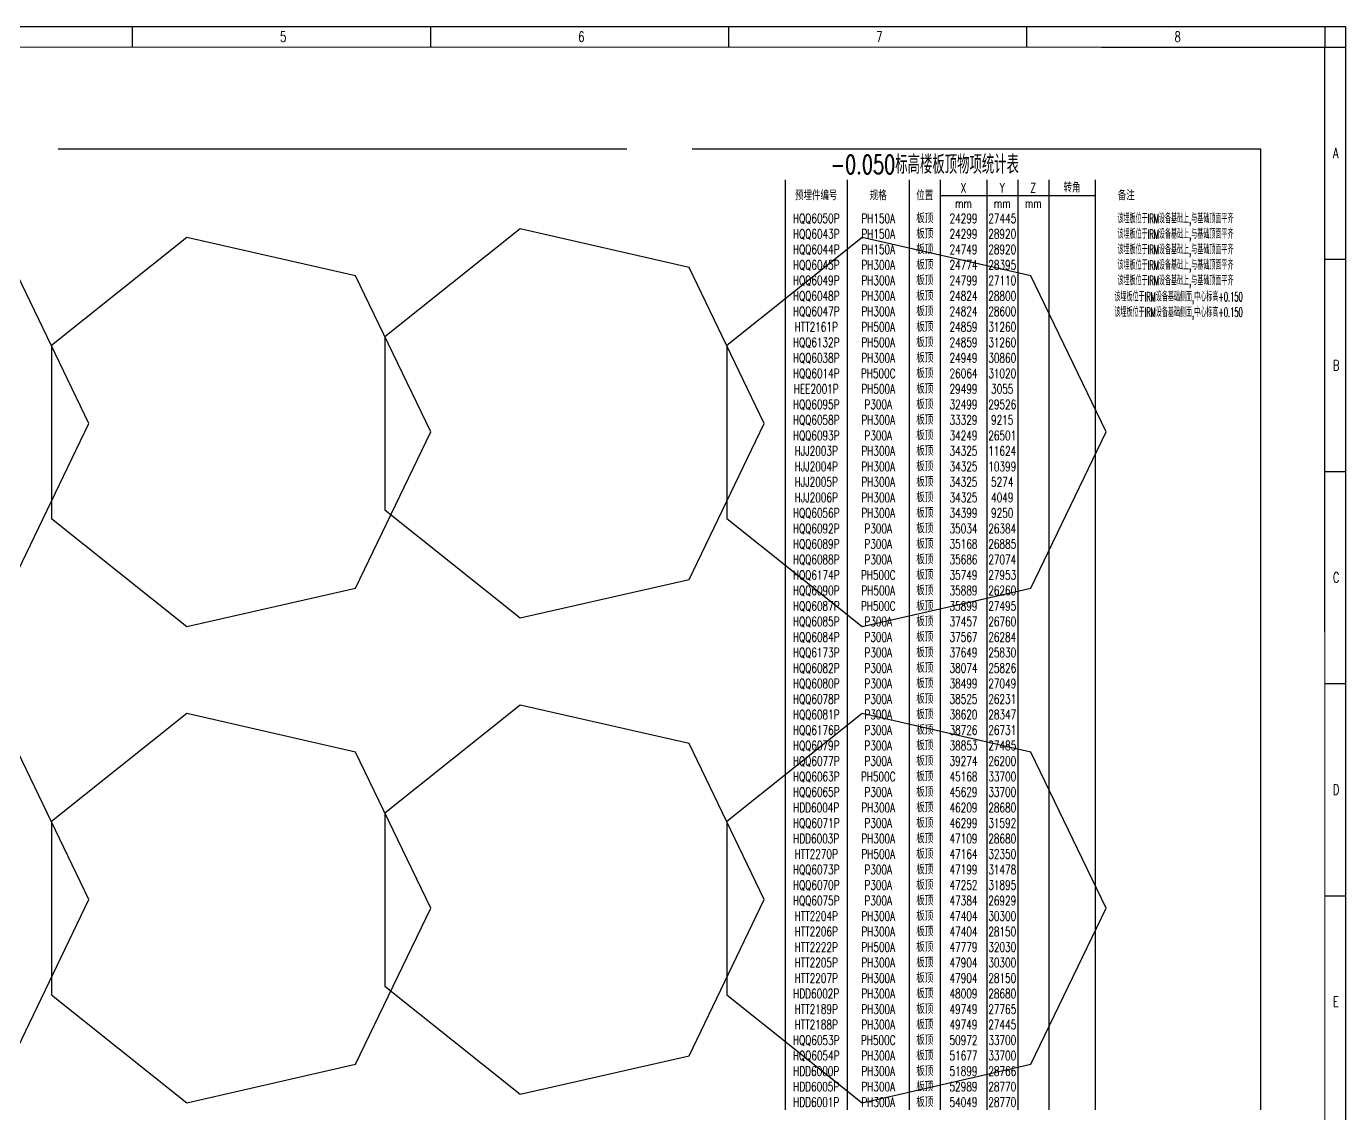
# Model space of a CAD drawing. Extents: x -383207 to 558143, y -95136 to 11777.
# Drawn here: x 6521 to 38433, y -76963 to -50667 of the extents above; entities that cross this region are included whole.
import ezdxf
from ezdxf.enums import TextEntityAlignment as Align

# ---------------------------------------------------------------- set-up
doc = ezdxf.new("R2010")
doc.units = 0
doc.layers.get('0').update_dxf_attribs({"linetype": 'CONTINUOUS'})
doc.layers.add('0不打印', color=1, linetype='CONTINUOUS', plot=False)
for name, color, linetype in [('C77(文本)', 7, 'CONTINUOUS'), ('NHHEEP_CenterLine', 7, 'CONTINUOUS'), ('NHHJJP_CenterLine', 7, 'CONTINUOUS')]:
    doc.layers.add(name, color=color, linetype=linetype)
doc.styles.add('HZbine', font='txt_____.ttf', dxfattribs={"width": 0.7, "bigfont": 'HZTXT'})
doc.styles.add('RH', font='romans.shx', dxfattribs={"width": 0.7, "bigfont": 'hz.shx'})

msp = doc.modelspace()

# ---------------------------------------------------------------- linework, layer by layer
at = {"color": 4, "flags": 128}
for points in [[(-21016.9, -50666.9), (38433.1, -50666.9)], [(9081.1, -50666.9), (9081.1, -51166.9)], [(16293.1, -50666.9), (16293.1, -51166.9)], [(23505.1, -50666.9), (23505.1, -51166.9)], [(30717.1, -50666.9), (30717.1, -51166.9)], [(37933.1, -50666.9), (37933.1, -51166.9)], [(38433.1, -50666.9), (38433.1, -92716.9)], [(37933.1, -51166.9), (38433.1, -51166.9)], [(37933.1, -56298.2), (38433.1, -56298.2)], [(37933.1, -61429.4), (38433.1, -61429.4)], [(37933.1, -66560.7), (38433.1, -66560.7)], [(37933.1, -71691.9), (38433.1, -71691.9)]]:
    msp.add_lwpolyline(points, dxfattribs=at)
for points in [[(-21016.9, -50666.9), (38433.1, -50666.9), (38433.1, -92716.9), (-21016.9, -92716.9)], [(8034.2, -60268.8), (6216.6, -56494.6), (2132.7, -55562.5), (-1142.4, -58174.3), (-1142.4, -62363.3), (2132.7, -64975.1), (6216.6, -64042.9)], [(16302, -60476.2), (14484.5, -56702), (10400.5, -55769.9), (7125.4, -58381.7), (7125.4, -62570.7), (10400.5, -65182.5), (14484.5, -64250.4)], [(24370, -60268.8), (22552.5, -56494.6), (18468.5, -55562.5), (15193.4, -58174.3), (15193.4, -62363.3), (18468.5, -64975.1), (22552.5, -64042.9)], [(32637.9, -60476.2), (30820.3, -56702), (26736.4, -55769.9), (23461.3, -58381.7), (23461.3, -62570.7), (26736.4, -65182.5), (30820.3, -64250.4)], [(8034.2, -71788.2), (6216.6, -68014), (2132.7, -67081.9), (-1142.4, -69693.7), (-1142.4, -73882.7), (2132.7, -76494.5), (6216.6, -75562.3)], [(16302, -71995.6), (14484.5, -68221.4), (10400.5, -67289.3), (7125.4, -69901.1), (7125.4, -74090.1), (10400.5, -76701.9), (14484.5, -75769.7)], [(24370, -71788.2), (22552.5, -68014), (18468.5, -67081.9), (15193.4, -69693.7), (15193.4, -73882.7), (18468.5, -76494.5), (22552.5, -75562.3)], [(32637.9, -71995.6), (30820.3, -68221.4), (26736.4, -67289.3), (23461.3, -69901.1), (23461.3, -74090.1), (26736.4, -76701.9), (30820.3, -75769.7)]]:
    msp.add_lwpolyline(points, close=True)
at = {"color": 4, "const_width": 25}
msp.add_lwpolyline([(-19766.9, -51166.9), (37929.1, -51166.9), (37929.1, -92216.9), (-19766.9, -92216.9)], close=True, dxfattribs=at)
at = {"layer": 'C77(文本)', "color": 4}
for p in [(32529.1, -51166.9), (37929.1, -65308.1)]:
    msp.add_line(p, (37929.1, -51166.9), dxfattribs=at)
at = {"layer": 'NHHJJP_CenterLine', "color": 1}
for p, q in [((7292.5, -53631.8), (21042.5, -53631.8)), ((22627.1, -53631.8), (36377.1, -53631.8)), ((36377.1, -53631.8), (36377.1, -76873.3)), ((24877.1, -54381.8), (24877.1, -76873.3)), ((26377.1, -54381.8), (26377.1, -76873.3)), ((27877.1, -54381.8), (27877.1, -76873.3)), ((28627.1, -54381.8), (28627.1, -76873.3)), ((29752.1, -54381.8), (29752.1, -76873.3)), ((30502.1, -54381.8), (30502.1, -76873.3)), ((31252.1, -54381.8), (31252.1, -76873.3)), ((32377.1, -54381.8), (32377.1, -76873.3)), ((28627.1, -54756.8), (32377.1, -54756.8))]:
    msp.add_line(p, q, dxfattribs=at)

# ---------------------------------------------------------------- texts
at = {"color": 4, "style": 'HZbine', "width": 0.7}
for s, p in [('5', (12657.8, -51041.9)), ('6', (19869.8, -51041.9)), ('7', (27081.8, -51041.9)), ('8', (34293.8, -51041.9)), ('A', (38125.8, -53857.9)), ('B', (38125.8, -58989.2)), ('C', (38125.8, -64120.4)), ('D', (38125.8, -69251.7)), ('E', (38125.8, -74382.9))]:
    msp.add_text(s, height=250, dxfattribs=at).set_placement(p)
at = {"layer": '0不打印', "color": 1, "style": 'RH', "width": 0.7}
for s, p in [('HQQ6132P', (25627.1, -58310.8)), ('PH500A', (27127.1, -58310.8)), ('板顶', (28252.1, -58310.8)), ('24859', (29189.6, -58310.8)), ('31260', (30127.1, -58310.8))]:
    msp.add_text(s, height=225, dxfattribs=at).set_placement(p, align=Align.MIDDLE_CENTER)
at = {"layer": 'NHHEEP_CenterLine', "color": 6, "style": 'RH', "width": 0.7}
for s, p in [('HQQ6050P', (25627.1, -55310.8)), ('PH150A', (27127.1, -55310.8)), ('板顶', (28252.1, -55310.8)), ('24299', (29189.6, -55310.8)), ('27445', (30127.1, -55310.8)), ('HQQ6043P', (25627.1, -55685.8)), ('PH150A', (27127.1, -55685.8)), ('板顶', (28252.1, -55685.8)), ('24299', (29189.6, -55685.8)), ('28920', (30127.1, -55685.8)), ('HQQ6044P', (25627.1, -56060.8)), ('PH150A', (27127.1, -56060.8)), ('板顶', (28252.1, -56060.8)), ('24749', (29189.6, -56060.8)), ('28920', (30127.1, -56060.8)), ('HQQ6045P', (25627.1, -56435.8)), ('PH300A', (27127.1, -56435.8)), ('板顶', (28252.1, -56435.8)), ('24774', (29189.6, -56435.8)), ('28395', (30127.1, -56435.8)), ('HQQ6049P', (25627.1, -56810.8)), ('PH300A', (27127.1, -56810.8)), ('板顶', (28252.1, -56810.8)), ('24799', (29189.6, -56810.8)), ('27110', (30127.1, -56810.8)), ('HQQ6048P', (25627.1, -57185.8)), ('PH300A', (27127.1, -57185.8)), ('板顶', (28252.1, -57185.8)), ('24824', (29189.6, -57185.8)), ('28800', (30127.1, -57185.8)), ('板顶', (28252.1, -57560.8)), ('HQQ6047P', (25627.1, -57560.8)), ('PH300A', (27127.1, -57560.8)), ('24824', (29189.6, -57560.8)), ('28600', (30127.1, -57560.8))]:
    msp.add_text(s, height=225, dxfattribs=at).set_placement(p, align=Align.MIDDLE_CENTER)
at = {"layer": 'NHHEEP_CenterLine', "color": 3, "style": 'RH', "width": 0.7}
for s, p in [('HTT2161P', (25627.1, -57935.8)), ('PH500A', (27127.1, -57935.8)), ('板顶', (28252.1, -57935.8)), ('24859', (29189.6, -57935.8)), ('31260', (30127.1, -57935.8)), ('HQQ6038P', (25627.1, -58685.8)), ('PH300A', (27127.1, -58685.8)), ('板顶', (28252.1, -58685.8)), ('24949', (29189.6, -58685.8)), ('30860', (30127.1, -58685.8)), ('HQQ6014P', (25627.1, -59060.8)), ('PH500C', (27127.1, -59060.8)), ('板顶', (28252.1, -59060.8)), ('26064', (29189.6, -59060.8)), ('31020', (30127.1, -59060.8)), ('HEE2001P', (25627.1, -59435.8)), ('PH500A', (27127.1, -59435.8)), ('板顶', (28252.1, -59435.8)), ('29499', (29189.6, -59435.8)), ('3055', (30127.1, -59435.8)), ('板顶', (28252.1, -59810.8)), ('HQQ6095P', (25627.1, -59810.8)), ('P300A', (27127.1, -59810.8)), ('32499', (29189.6, -59810.8)), ('29526', (30127.1, -59810.8)), ('HQQ6058P', (25627.1, -60185.8)), ('PH300A', (27127.1, -60185.8)), ('板顶', (28252.1, -60185.8)), ('33329', (29189.6, -60185.8)), ('9215', (30127.1, -60185.8)), ('HQQ6093P', (25627.1, -60560.8)), ('P300A', (27127.1, -60560.8)), ('板顶', (28252.1, -60560.8)), ('34249', (29189.6, -60560.8)), ('26501', (30127.1, -60560.8)), ('HJJ2003P', (25627.1, -60935.8)), ('PH300A', (27127.1, -60935.8)), ('板顶', (28252.1, -60935.8)), ('34325', (29189.6, -60935.8)), ('11624', (30127.1, -60935.8)), ('HJJ2004P', (25627.1, -61310.8)), ('PH300A', (27127.1, -61310.8)), ('板顶', (28252.1, -61310.8)), ('34325', (29189.6, -61310.8)), ('10399', (30127.1, -61310.8)), ('HJJ2005P', (25627.1, -61685.8)), ('PH300A', (27127.1, -61685.8)), ('板顶', (28252.1, -61685.8)), ('34325', (29189.6, -61685.8)), ('5274', (30127.1, -61685.8)), ('HJJ2006P', (25627.1, -62060.8)), ('PH300A', (27127.1, -62060.8)), ('板顶', (28252.1, -62060.8)), ('34325', (29189.6, -62060.8)), ('4049', (30127.1, -62060.8)), ('HQQ6056P', (25627.1, -62435.8)), ('PH300A', (27127.1, -62435.8)), ('板顶', (28252.1, -62435.8)), ('34399', (29189.6, -62435.8)), ('9250', (30127.1, -62435.8)), ('HQQ6092P', (25627.1, -62810.8)), ('P300A', (27127.1, -62810.8)), ('板顶', (28252.1, -62810.8)), ('35034', (29189.6, -62810.8)), ('26384', (30127.1, -62810.8)), ('HQQ6089P', (25627.1, -63185.8)), ('P300A', (27127.1, -63185.8)), ('板顶', (28252.1, -63185.8)), ('35168', (29189.6, -63185.8)), ('26885', (30127.1, -63185.8)), ('HQQ6088P', (25627.1, -63560.8)), ('P300A', (27127.1, -63560.8)), ('板顶', (28252.1, -63560.8)), ('35686', (29189.6, -63560.8)), ('27074', (30127.1, -63560.8)), ('HQQ6174P', (25627.1, -63935.8)), ('PH500C', (27127.1, -63935.8)), ('板顶', (28252.1, -63935.8)), ('35749', (29189.6, -63935.8)), ('27953', (30127.1, -63935.8)), ('HQQ6090P', (25627.1, -64310.8)), ('PH500A', (27127.1, -64310.8)), ('板顶', (28252.1, -64310.8)), ('35889', (29189.6, -64310.8)), ('26260', (30127.1, -64310.8)), ('HQQ6087P', (25627.1, -64685.8)), ('PH500C', (27127.1, -64685.8)), ('板顶', (28252.1, -64685.8)), ('35899', (29189.6, -64685.8)), ('27495', (30127.1, -64685.8)), ('HQQ6085P', (25627.1, -65060.8)), ('P300A', (27127.1, -65060.8)), ('板顶', (28252.1, -65060.8)), ('37457', (29189.6, -65060.8)), ('26760', (30127.1, -65060.8)), ('HQQ6084P', (25627.1, -65435.8)), ('P300A', (27127.1, -65435.8)), ('板顶', (28252.1, -65435.8)), ('37567', (29189.6, -65435.8)), ('26284', (30127.1, -65435.8)), ('HQQ6173P', (25627.1, -65810.8)), ('P300A', (27127.1, -65810.8)), ('板顶', (28252.1, -65810.8)), ('37649', (29189.6, -65810.8)), ('25830', (30127.1, -65810.8)), ('板顶', (28252.1, -66185.8)), ('HQQ6082P', (25627.1, -66185.8)), ('P300A', (27127.1, -66185.8)), ('38074', (29189.6, -66185.8)), ('25826', (30127.1, -66185.8)), ('HQQ6080P', (25627.1, -66560.8)), ('P300A', (27127.1, -66560.8)), ('板顶', (28252.1, -66560.8)), ('38499', (29189.6, -66560.8)), ('27049', (30127.1, -66560.8)), ('HQQ6078P', (25627.1, -66935.8)), ('P300A', (27127.1, -66935.8)), ('板顶', (28252.1, -66935.8)), ('38525', (29189.6, -66935.8)), ('26231', (30127.1, -66935.8)), ('HQQ6081P', (25627.1, -67310.8)), ('P300A', (27127.1, -67310.8)), ('板顶', (28252.1, -67310.8)), ('38620', (29189.6, -67310.8)), ('28347', (30127.1, -67310.8)), ('HQQ6176P', (25627.1, -67685.8)), ('P300A', (27127.1, -67685.8)), ('板顶', (28252.1, -67685.8)), ('38726', (29189.6, -67685.8)), ('26731', (30127.1, -67685.8)), ('HQQ6079P', (25627.1, -68060.8)), ('P300A', (27127.1, -68060.8)), ('板顶', (28252.1, -68060.8)), ('38853', (29189.6, -68060.8)), ('27485', (30127.1, -68060.8)), ('HQQ6077P', (25627.1, -68435.8)), ('P300A', (27127.1, -68435.8)), ('板顶', (28252.1, -68435.8)), ('39274', (29189.6, -68435.8)), ('26200', (30127.1, -68435.8)), ('HQQ6063P', (25627.1, -68810.8)), ('PH500C', (27127.1, -68810.8)), ('板顶', (28252.1, -68810.8)), ('45168', (29189.6, -68810.8)), ('33700', (30127.1, -68810.8)), ('HQQ6065P', (25627.1, -69185.8)), ('P300A', (27127.1, -69185.8)), ('板顶', (28252.1, -69185.8)), ('45629', (29189.6, -69185.8)), ('33700', (30127.1, -69185.8)), ('HDD6004P', (25627.1, -69560.8)), ('PH300A', (27127.1, -69560.8)), ('板顶', (28252.1, -69560.8)), ('46209', (29189.6, -69560.8)), ('28680', (30127.1, -69560.8)), ('HQQ6071P', (25627.1, -69935.8)), ('P300A', (27127.1, -69935.8)), ('板顶', (28252.1, -69935.8)), ('46299', (29189.6, -69935.8)), ('31592', (30127.1, -69935.8)), ('HDD6003P', (25627.1, -70310.8)), ('PH300A', (27127.1, -70310.8)), ('板顶', (28252.1, -70310.8)), ('47109', (29189.6, -70310.8)), ('28680', (30127.1, -70310.8)), ('HTT2270P', (25627.1, -70685.8)), ('PH500A', (27127.1, -70685.8)), ('板顶', (28252.1, -70685.8)), ('47164', (29189.6, -70685.8)), ('32350', (30127.1, -70685.8)), ('HQQ6073P', (25627.1, -71060.8)), ('P300A', (27127.1, -71060.8)), ('板顶', (28252.1, -71060.8)), ('47199', (29189.6, -71060.8)), ('31478', (30127.1, -71060.8)), ('HQQ6070P', (25627.1, -71435.8)), ('P300A', (27127.1, -71435.8)), ('板顶', (28252.1, -71435.8)), ('47252', (29189.6, -71435.8)), ('31895', (30127.1, -71435.8)), ('HQQ6075P', (25627.1, -71810.8)), ('P300A', (27127.1, -71810.8)), ('板顶', (28252.1, -71810.8)), ('47384', (29189.6, -71810.8)), ('26929', (30127.1, -71810.8)), ('HTT2204P', (25627.1, -72185.8)), ('PH300A', (27127.1, -72185.8)), ('板顶', (28252.1, -72185.8)), ('47404', (29189.6, -72185.8)), ('30300', (30127.1, -72185.8)), ('板顶', (28252.1, -72560.8)), ('HTT2206P', (25627.1, -72560.8)), ('PH300A', (27127.1, -72560.8)), ('47404', (29189.6, -72560.8)), ('28150', (30127.1, -72560.8)), ('HTT2222P', (25627.1, -72935.8)), ('PH500A', (27127.1, -72935.8)), ('板顶', (28252.1, -72935.8)), ('47779', (29189.6, -72935.8)), ('32030', (30127.1, -72935.8)), ('HTT2205P', (25627.1, -73310.8)), ('PH300A', (27127.1, -73310.8)), ('板顶', (28252.1, -73310.8)), ('47904', (29189.6, -73310.8)), ('30300', (30127.1, -73310.8)), ('HTT2207P', (25627.1, -73685.8)), ('PH300A', (27127.1, -73685.8)), ('板顶', (28252.1, -73685.8)), ('47904', (29189.6, -73685.8)), ('28150', (30127.1, -73685.8)), ('HDD6002P', (25627.1, -74060.8)), ('PH300A', (27127.1, -74060.8)), ('板顶', (28252.1, -74060.8)), ('48009', (29189.6, -74060.8)), ('28680', (30127.1, -74060.8)), ('HTT2189P', (25627.1, -74435.8)), ('PH300A', (27127.1, -74435.8)), ('板顶', (28252.1, -74435.8)), ('49749', (29189.6, -74435.8)), ('27765', (30127.1, -74435.8)), ('HTT2188P', (25627.1, -74810.8)), ('PH300A', (27127.1, -74810.8)), ('板顶', (28252.1, -74810.8)), ('49749', (29189.6, -74810.8)), ('27445', (30127.1, -74810.8)), ('HQQ6053P', (25627.1, -75185.8)), ('PH500C', (27127.1, -75185.8)), ('板顶', (28252.1, -75185.8)), ('50972', (29189.6, -75185.8)), ('33700', (30127.1, -75185.8)), ('HQQ6054P', (25627.1, -75560.8)), ('PH300A', (27127.1, -75560.8)), ('板顶', (28252.1, -75560.8)), ('51677', (29189.6, -75560.8)), ('33700', (30127.1, -75560.8)), ('HDD6000P', (25627.1, -75935.8)), ('PH300A', (27127.1, -75935.8)), ('板顶', (28252.1, -75935.8)), ('51899', (29189.6, -75935.8)), ('28766', (30127.1, -75935.8)), ('HDD6005P', (25627.1, -76310.8)), ('PH300A', (27127.1, -76310.8)), ('板顶', (28252.1, -76310.8)), ('52989', (29189.6, -76310.8)), ('28770', (30127.1, -76310.8)), ('HDD6001P', (25627.1, -76685.8)), ('PH300A', (27127.1, -76685.8)), ('板顶', (28252.1, -76685.8)), ('54049', (29189.6, -76685.8)), ('28770', (30127.1, -76685.8))]:
    msp.add_text(s, height=225, dxfattribs=at).set_placement(p, align=Align.MIDDLE_CENTER)
at = {"layer": 'NHHJJP_CenterLine', "color": 3, "style": 'RH', "width": 0.7}
for s, height, p in [('-0.050标高楼板顶物项统计表', 450, (28252.1, -54006.8)), ('X', 225, (29189.6, -54569.3)), ('Y', 225, (30127.1, -54569.3)), ('Z', 225, (30877.1, -54569.3)), ('转角', 225, (31814.6, -54569.3)), ('预埋件编号', 225, (25627.1, -54756.8)), ('规格', 225, (27127.1, -54756.8)), ('位置', 225, (28252.1, -54756.8)), ('备注', 225, (33127.1, -54756.8)), ('mm', 225, (29189.6, -54944.3)), ('mm', 225, (30127.1, -54944.3)), ('mm', 225, (30877.1, -54944.3))]:
    msp.add_text(s, height=height, dxfattribs=at).set_placement(p, align=Align.MIDDLE_CENTER)
at = {"layer": 'NHHJJP_CenterLine', "color": 6, "style": 'RH', "width": 0.5}
for s, p in [('该埋板位于IRM设备基础上,与基础顶面平齐', (34317.9, -55313.7)), ('该埋板位于IRM设备基础上,与基础顶面平齐', (34317.9, -55688.7)), ('该埋板位于IRM设备基础上,与基础顶面平齐', (34317.9, -56063.7)), ('该埋板位于IRM设备基础上,与基础顶面平齐', (34317.9, -56438.7)), ('该埋板位于IRM设备基础上,与基础顶面平齐', (34317.9, -56813.7)), ('该埋板位于IRM设备基础侧面,中心标高+0.150', (34392.6, -57204.6)), ('该埋板位于IRM设备基础侧面,中心标高+0.150', (34392.6, -57579.6))]:
    msp.add_text(s, height=225, dxfattribs=at).set_placement(p, align=Align.MIDDLE_CENTER)

doc.saveas('drawing.dxf')
